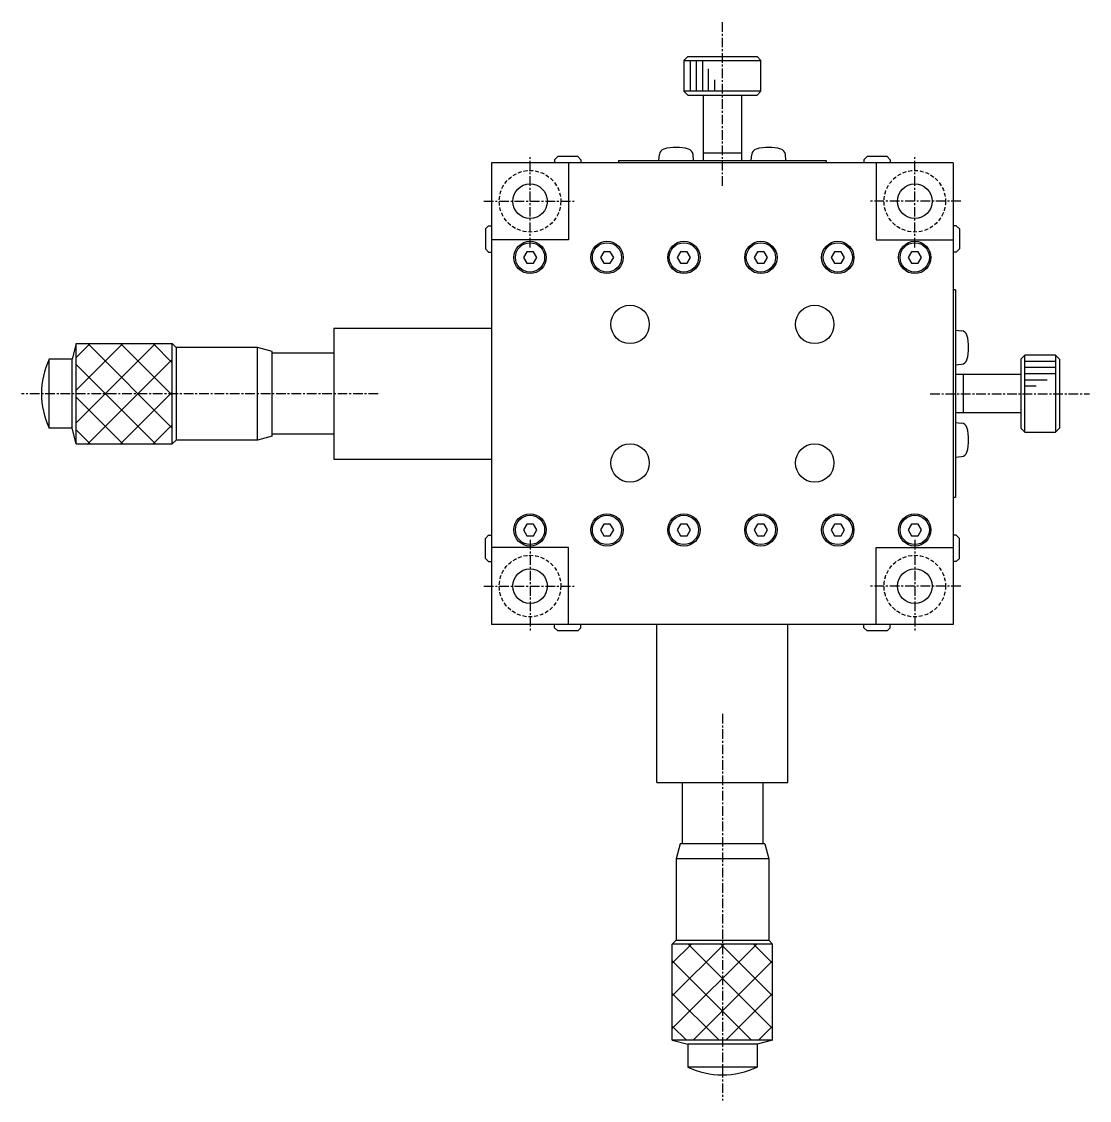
# Model space of a CAD drawing. Extents: x -275 to 97, y -40 to 173.
# Drawn here: x -42.1 to 96.7, y -3.2 to 136.9 of the extents above; entities that cross this region are included whole.
import ezdxf

# ---------------------------------------------------------------- set-up
doc = ezdxf.new("R2010")
doc.units = 0
doc.linetypes.add('CENTER', pattern=[2, 1.25, -0.25, 0.25, -0.25])
doc.linetypes.add('DASHED', pattern=[0.75, 0.5, -0.25])
doc.layers.get('0').update_dxf_attribs({"linetype": 'CONTINUOUS'})
doc.layers.add('CENTER', color=1, linetype='CENTER')

msp = doc.modelspace()

# ---------------------------------------------------------------- linework, layer by layer
at = {"color": 7, "linetype": 'CONTINUOUS'}
for p, q in [((44.49, 132.4), (43.99, 131.9)), ((43.99, 131.9), (53.99, 131.9)), ((43.99, 131.9), (43.99, 127.9)), ((44.49, 132.4), (53.49, 132.4)), ((53.49, 132.4), (53.99, 131.9)), ((53.99, 127.9), (53.99, 131.9)), ((53.99, 127.9), (43.99, 127.9)), ((43.99, 127.9), (44.49, 127.4)), ((53.49, 127.4), (53.99, 127.9)), ((44.49, 127.4), (53.49, 127.4)), ((46.49, 127.4), (46.49, 118.9)), ((51.49, 127.4), (51.49, 118.9)), ((27.19, 119), (27.59, 119.4)), ((30.19, 119.4), (27.59, 119.4)), ((30.19, 119.4), (30.59, 119)), ((40.74, 118.9), (40.81, 119.68)), ((45.24, 118.9), (45.17, 119.68)), ((46.49, 119.9), (51.49, 119.9)), ((52.74, 118.9), (52.81, 119.68)), ((57.24, 118.9), (57.17, 119.68)), ((67.39, 119), (67.79, 119.4)), ((70.39, 119.4), (67.79, 119.4)), ((70.39, 119.4), (70.79, 119)), ((18.99, 118.6), (18.99, 58.6)), ((78.99, 118.6), (18.99, 118.6)), ((27.19, 119), (27.19, 118.6)), ((28.99, 118.6), (28.99, 108.6)), ((30.59, 119), (30.59, 118.6)), ((35.49, 118.9), (62.49, 118.9)), ((35.49, 118.9), (35.49, 118.6)), ((62.49, 118.9), (62.49, 118.6)), ((67.39, 119), (67.39, 118.6)), ((68.99, 118.6), (68.99, 108.6)), ((70.79, 119), (70.79, 118.6)), ((78.99, 118.6), (78.99, 58.6)), ((18.59, 110.4), (18.19, 110)), ((18.19, 110), (18.59, 110.4)), ((18.19, 110), (18.19, 107.4)), ((18.59, 110.4), (18.99, 110.4)), ((79.39, 110.4), (78.99, 110.4)), ((79.79, 110), (79.39, 110.4)), ((79.39, 110.4), (79.79, 110)), ((79.79, 110), (79.79, 107.4)), ((28.99, 108.6), (18.99, 108.6)), ((68.99, 108.6), (78.99, 108.6)), ((18.19, 107.4), (18.59, 107)), ((18.59, 107), (18.99, 107)), ((23.56, 107.05), (23.13, 106.3)), ((24.42, 107.05), (23.56, 107.05)), ((24.86, 106.3), (24.42, 107.05)), ((33.56, 107.05), (33.13, 106.3)), ((34.42, 107.05), (33.56, 107.05)), ((34.86, 106.3), (34.42, 107.05)), ((43.56, 107.05), (43.13, 106.3)), ((44.42, 107.05), (43.56, 107.05)), ((44.86, 106.3), (44.42, 107.05)), ((53.56, 107.05), (53.13, 106.3)), ((54.42, 107.05), (53.56, 107.05)), ((54.86, 106.3), (54.42, 107.05)), ((63.56, 107.05), (63.13, 106.3)), ((64.42, 107.05), (63.56, 107.05)), ((64.86, 106.3), (64.42, 107.05)), ((73.56, 107.05), (73.13, 106.3)), ((74.42, 107.05), (73.56, 107.05)), ((74.86, 106.3), (74.42, 107.05)), ((79.39, 107), (78.99, 107)), ((79.79, 107.4), (79.39, 107)), ((23.13, 106.3), (23.56, 105.55)), ((23.56, 105.55), (24.42, 105.55)), ((24.42, 105.55), (24.86, 106.3)), ((33.13, 106.3), (33.56, 105.55)), ((33.56, 105.55), (34.42, 105.55)), ((34.42, 105.55), (34.86, 106.3)), ((43.13, 106.3), (43.56, 105.55)), ((43.56, 105.55), (44.42, 105.55)), ((44.42, 105.55), (44.86, 106.3)), ((53.13, 106.3), (53.56, 105.55)), ((53.56, 105.55), (54.42, 105.55)), ((54.42, 105.55), (54.86, 106.3)), ((63.13, 106.3), (63.56, 105.55)), ((63.56, 105.55), (64.42, 105.55)), ((64.42, 105.55), (64.86, 106.3)), ((73.13, 106.3), (73.56, 105.55)), ((73.56, 105.55), (74.42, 105.55)), ((74.42, 105.55), (74.86, 106.3)), ((79.29, 102.1), (78.99, 102.1)), ((79.29, 102.1), (79.29, 75.1)), ((-1.51, 97.1), (18.99, 97.1)), ((-1.51, 97.1), (-1.51, 80.1)), ((79.29, 96.85), (80.07, 96.78)), ((-35.01, 95.12), (-35.51, 93.1)), ((-35.01, 82.08), (-35.01, 95.12)), ((-35.01, 95.12), (-22.51, 95.12)), ((-22.51, 82.08), (-22.51, 95.12)), ((-22.51, 95.12), (-22.01, 94.62)), ((-22.01, 94.62), (-22.01, 82.58)), ((-11.44, 94.62), (-22.01, 94.62)), ((-9.51, 94.1), (-11.44, 94.62)), ((-11.44, 82.58), (-11.44, 94.58)), ((-9.51, 83.1), (-9.51, 94.1)), ((-38.51, 84.1), (-38.51, 93.1)), ((-35.51, 93.1), (-38.51, 93.1)), ((-35.51, 84.1), (-35.51, 93.1)), ((-1.51, 93.85), (-9.51, 93.85)), ((88.29, 93.6), (87.79, 93.1)), ((87.79, 93.1), (87.79, 84.1)), ((88.29, 83.6), (88.29, 93.6)), ((92.29, 93.6), (88.29, 93.6)), ((92.29, 93.6), (92.29, 83.6)), ((92.79, 93.1), (92.29, 93.6)), ((92.79, 93.1), (92.79, 84.1)), ((79.29, 92.35), (80.07, 92.42)), ((87.79, 91.1), (79.29, 91.1)), ((80.29, 91.1), (80.29, 86.1)), ((87.79, 86.1), (79.29, 86.1)), ((-35.51, 84.1), (-38.51, 84.1)), ((-35.01, 82.08), (-35.51, 84.1)), ((79.29, 84.85), (80.07, 84.78)), ((87.79, 84.1), (88.29, 83.6)), ((92.79, 84.1), (92.29, 83.6)), ((-9.51, 83.1), (-11.44, 82.58)), ((-1.51, 83.35), (-9.51, 83.35)), ((88.29, 83.6), (92.29, 83.6)), ((-35.01, 82.08), (-22.51, 82.08)), ((-22.51, 82.08), (-22.01, 82.58)), ((-11.44, 82.58), (-22.01, 82.58)), ((-1.51, 80.1), (18.99, 80.1)), ((79.29, 80.35), (80.07, 80.42)), ((79.29, 75.1), (78.99, 75.1)), ((23.56, 71.65), (23.13, 70.9)), ((24.42, 71.65), (23.56, 71.65)), ((24.86, 70.9), (24.42, 71.65)), ((33.56, 71.65), (33.13, 70.9)), ((34.42, 71.65), (33.56, 71.65)), ((34.86, 70.9), (34.42, 71.65)), ((43.56, 71.65), (43.13, 70.9)), ((44.42, 71.65), (43.56, 71.65)), ((44.86, 70.9), (44.42, 71.65)), ((53.56, 71.65), (53.13, 70.9)), ((54.42, 71.65), (53.56, 71.65)), ((54.86, 70.9), (54.42, 71.65)), ((63.56, 71.65), (63.13, 70.9)), ((64.42, 71.65), (63.56, 71.65)), ((64.86, 70.9), (64.42, 71.65)), ((73.56, 71.65), (73.13, 70.9)), ((74.42, 71.65), (73.56, 71.65)), ((74.86, 70.9), (74.42, 71.65)), ((18.59, 70.2), (18.19, 69.8)), ((18.59, 70.2), (18.99, 70.2)), ((23.13, 70.9), (23.56, 70.15)), ((23.56, 70.15), (24.42, 70.15)), ((24.42, 70.15), (24.86, 70.9)), ((33.13, 70.9), (33.56, 70.15)), ((33.56, 70.15), (34.42, 70.15)), ((34.42, 70.15), (34.86, 70.9)), ((43.13, 70.9), (43.56, 70.15)), ((43.56, 70.15), (44.42, 70.15)), ((44.42, 70.15), (44.86, 70.9)), ((53.13, 70.9), (53.56, 70.15)), ((53.56, 70.15), (54.42, 70.15)), ((54.42, 70.15), (54.86, 70.9)), ((63.13, 70.9), (63.56, 70.15)), ((63.56, 70.15), (64.42, 70.15)), ((64.42, 70.15), (64.86, 70.9)), ((73.13, 70.9), (73.56, 70.15)), ((73.56, 70.15), (74.42, 70.15)), ((74.42, 70.15), (74.86, 70.9)), ((79.39, 70.2), (78.99, 70.2)), ((79.39, 70.2), (79.79, 69.8)), ((18.19, 67.2), (18.19, 69.8)), ((79.79, 67.2), (79.79, 69.8)), ((28.99, 68.6), (18.99, 68.6)), ((28.99, 58.6), (28.99, 68.6)), ((68.99, 68.6), (78.99, 68.6)), ((68.99, 58.6), (68.99, 68.6)), ((18.19, 67.2), (18.59, 66.8)), ((18.59, 66.8), (18.99, 66.8)), ((79.39, 66.8), (78.99, 66.8)), ((79.79, 67.2), (79.39, 66.8)), ((78.99, 58.6), (18.99, 58.6)), ((27.19, 58.2), (27.19, 58.6)), ((27.19, 58.2), (27.19, 58.6)), ((27.19, 58.2), (27.59, 57.8)), ((27.59, 57.8), (27.19, 58.2)), ((30.19, 57.8), (27.59, 57.8)), ((30.19, 57.8), (30.59, 58.2)), ((30.59, 58.2), (30.19, 57.8)), ((30.59, 58.2), (30.59, 58.6)), ((30.59, 58.2), (30.59, 58.6)), ((40.49, 38.1), (40.49, 58.6)), ((57.49, 38.1), (57.49, 58.6)), ((67.39, 58.2), (67.39, 58.6)), ((67.39, 58.2), (67.39, 58.6)), ((67.39, 58.2), (67.79, 57.8)), ((67.79, 57.8), (67.39, 58.2)), ((70.39, 57.8), (67.79, 57.8)), ((70.39, 57.8), (70.79, 58.2)), ((70.79, 58.2), (70.39, 57.8)), ((70.79, 58.2), (70.79, 58.6)), ((70.79, 58.2), (70.79, 58.6)), ((40.49, 38.1), (57.49, 38.1)), ((43.74, 38.1), (43.74, 30.1)), ((54.24, 38.1), (54.24, 30.1)), ((43.49, 30.1), (42.97, 28.17)), ((54.49, 30.1), (43.49, 30.1)), ((54.49, 30.1), (55.01, 28.17)), ((42.97, 28.17), (42.97, 17.6)), ((55.01, 28.17), (43.01, 28.17)), ((55.01, 28.17), (55.01, 17.6)), ((42.47, 17.1), (42.97, 17.6)), ((42.47, 4.6), (42.47, 17.1)), ((55.51, 17.1), (42.47, 17.1)), ((42.97, 17.6), (55.01, 17.6)), ((55.51, 17.1), (55.01, 17.6)), ((55.51, 4.6), (55.51, 17.1)), ((55.51, 4.6), (42.47, 4.6)), ((42.47, 4.6), (44.49, 4.1)), ((55.51, 4.6), (53.49, 4.1)), ((53.49, 4.1), (44.49, 4.1)), ((44.49, 4.1), (44.49, 1.1)), ((53.49, 4.1), (53.49, 1.1)), ((53.49, 1.1), (44.49, 1.1))]:
    msp.add_line(p, q, dxfattribs=at)
at = {"color": 3, "linetype": 'CONTINUOUS'}
for p, q in [((44.79, 131.9), (44.79, 127.9)), ((45.59, 131.9), (45.59, 127.9)), ((46.39, 131.9), (46.39, 127.9)), ((47.19, 127.9), (47.19, 130.8)), ((47.99, 127.9), (47.99, 129.37)), ((-24.69, 95.12), (-35.01, 84.8)), ((-33.18, 95.12), (-35.01, 93.28)), ((-28.93, 95.12), (-35.01, 89.04)), ((-33.48, 95.12), (-22.51, 84.14)), ((-29.24, 95.12), (-22.51, 88.39)), ((-25, 95.12), (-22.51, 92.63)), ((-22.51, 93.06), (-33.48, 82.08)), ((92.29, 92.8), (88.29, 92.8)), ((-35.01, 92.4), (-24.69, 82.08)), ((92.29, 92), (88.29, 92)), ((92.29, 91.2), (88.29, 91.2)), ((88.29, 90.4), (91.19, 90.4)), ((-22.51, 88.81), (-29.24, 82.08)), ((88.29, 89.6), (89.77, 89.6)), ((-35.01, 88.16), (-28.93, 82.08)), ((-22.51, 84.57), (-25, 82.08)), ((-35.01, 83.92), (-33.18, 82.08)), ((42.47, 6.13), (53.45, 17.1)), ((42.47, 14.61), (44.96, 17.1)), ((42.47, 10.37), (49.2, 17.1)), ((44.54, 17.1), (55.51, 6.13)), ((48.78, 17.1), (55.51, 10.37)), ((53.02, 17.1), (55.51, 14.61)), ((42.47, 14.92), (52.79, 4.6)), ((45.19, 4.6), (55.51, 14.92)), ((42.47, 10.68), (48.55, 4.6)), ((49.43, 4.6), (55.51, 10.68)), ((42.47, 6.43), (44.31, 4.6)), ((53.67, 4.6), (55.51, 6.43))]:
    msp.add_line(p, q, dxfattribs=at)
at = {"color": 1, "linetype": 'CENTER'}
msp.add_line((73.99, 107.6), (73.99, 119.6), dxfattribs=at)
at = {"color": 3, "linetype": 'DASHED'}
for centre in [(23.99, 113.6), (73.99, 113.6), (23.99, 63.6), (73.99, 63.6)]:
    msp.add_circle(centre, 4, dxfattribs=at)
at = {"color": 7, "linetype": 'CONTINUOUS'}
for centre, radius in [((23.99, 113.6), 2.25), ((73.99, 113.6), 2.25), ((23.99, 106.3), 2.1), ((23.99, 106.3), 1.9), ((33.99, 106.3), 2.1), ((33.99, 106.3), 1.9), ((43.99, 106.3), 2.1), ((43.99, 106.3), 1.9), ((53.99, 106.3), 2.1), ((53.99, 106.3), 1.9), ((63.99, 106.3), 2.1), ((63.99, 106.3), 1.9), ((73.99, 106.3), 2.1), ((73.99, 106.3), 1.9), ((36.99, 97.6), 2.5), ((60.99, 97.6), 2.5), ((36.99, 79.6), 2.5), ((60.99, 79.6), 2.5), ((23.99, 70.9), 2.1), ((33.99, 70.9), 2.1), ((43.99, 70.9), 2.1), ((53.99, 70.9), 2.1), ((63.99, 70.9), 2.1), ((73.99, 70.9), 2.1), ((23.99, 70.9), 1.9), ((33.99, 70.9), 1.9), ((43.99, 70.9), 1.9), ((53.99, 70.9), 1.9), ((63.99, 70.9), 1.9), ((73.99, 70.9), 1.9), ((23.99, 63.6), 2.25), ((73.99, 63.6), 2.25)]:
    msp.add_circle(centre, radius, dxfattribs=at)
for centre, radius, start, end in [((42.99, 114.6), 6, 74.5573, 105.4427), ((54.99, 114.6), 6, 74.5573, 105.4428), ((41.61, 119.61), 0.8, 105.4428, 174.9994), ((44.38, 119.61), 0.8, 4.9995, 74.5573), ((53.61, 119.61), 0.8, 105.4428, 175.0005), ((56.38, 119.61), 0.8, 5.0006, 74.5573), ((80, 95.98), 0.8, 15.4428, 84.9994), ((74.99, 94.6), 6, 344.5572, 15.4427), ((-28.88, 88.6), 10.62, 154.9423, 205.0577), ((80, 93.22), 0.8, 274.9995, 344.5573), ((80, 83.98), 0.8, 15.4428, 85.0005), ((74.99, 82.6), 6, 344.5573, 15.4428), ((80, 81.22), 0.8, 275.0006, 344.5573), ((48.99, 10.72), 10.62, 244.9423, 295.0577)]:
    msp.add_arc(centre, radius, start, end, dxfattribs=at)
at = {"layer": 'CENTER', "color": 1, "linetype": 'CENTER'}
for p, q in [((48.99, 115.6), (48.99, 136.94)), ((23.99, 107.6), (23.99, 119.6)), ((17.99, 113.6), (29.99, 113.6)), ((79.99, 113.6), (67.99, 113.6)), ((4.24, 88.6), (-42.09, 88.6)), ((75.99, 88.6), (96.69, 88.6)), ((23.99, 69.6), (23.99, 57.6)), ((73.99, 69.6), (73.99, 57.6)), ((17.99, 63.6), (29.99, 63.6)), ((79.99, 63.6), (67.99, 63.6)), ((48.99, 47), (48.99, -3.22))]:
    msp.add_line(p, q, dxfattribs=at)

doc.saveas('drawing.dxf')
